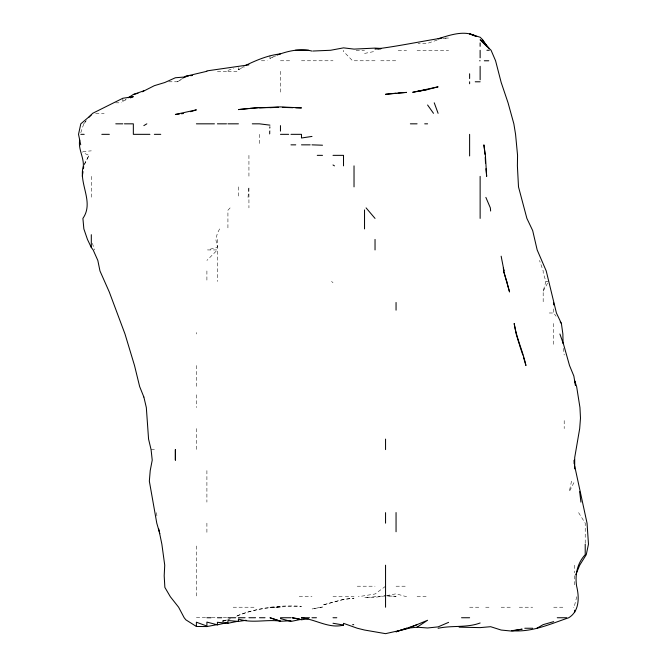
<?xml version="1.0" encoding="UTF-8"?>
<svg xmlns="http://www.w3.org/2000/svg" width="667" height="667" viewBox="0 0 667 667"><rect width="100%" height="100%" fill="white"/><g stroke="black" fill="none" stroke-linecap="round" stroke-linejoin="round"><path stroke-width="0.5" stroke-dasharray="3.33 2.5" d="M269.676 134.334L269.927 126.597L269.952 134.334M248.032 197.39L248.933 186.877L248.933 207.896M571.519 481.124L569.31 491.637L574.704 481.124M576.755 596.723L574.704 604.861L574.704 607.228L573.512 607.228M543.18 301.751L543.18 291.12L545.906 281.457L543.18 272.736L543.18 270.952L539.528 260.438M80.799 132.7L83.759 123.829L86.268 120.619M84.292 164.991L88.994 155.353L82.616 152.601M219.643 228.914L217.409 233.158L215.841 239.428L217.409 247.157L207.679 249.933L217.409 249.933L206.903 260.438M84.3 164.115L88.994 155.353M543.18 291.12L547.59 283.217M83.759 123.829L86.268 120.852M230.123 207.896L227.922 210.263L227.922 228.914M385.551 586.285L375.037 593.98L358.279 596.723M168.709 81.791L177.397 81.791L182.491 78.464M122.828 98.257L122.828 101.176L126.338 98.949M238.427 67.625L238.427 69.668L243.68 66.533M177.397 81.791L182.491 78.864M269.952 55.561L269.952 58.396L275.204 55.928M238.427 69.668L244.556 66.85M236.718 616.216C257.003 607.162 279.656 606.603 301.484 606.286C279.198 604.819 256.553 607.879 235.751 616.3M122.828 101.176L127.605 99.116M269.952 58.396L275.688 55.936M227.922 619.401L229.631 618.734M227.922 70.402L233.65 68.334M228.814 619.368L230.615 618.718M223.145 621.069L226.963 619.735M437.135 40.078L427.589 43.322L418.034 43.405M223.145 621.227L226.963 620.002M222.186 621.21L226.963 619.943M280.465 607.037L269.952 607.62L276.505 607.228L280.465 606.253M222.186 621.06L227.922 619.693M364.532 53.418L375.037 51.342M386.501 595.639L396.056 593.822L406.57 596.723M82.708 151.634L91.304 150.842M442.871 38.436L448.599 38.044L444.781 38.069M352.109 624.896L354.027 624.846L350.2 624.295M356.128 50.267L364.532 50.267M398.182 50.267L406.57 50.267M417.075 50.267L448.599 50.267M261.406 60.772L267.284 60.772M280.465 60.772L290.97 60.772M301.484 60.772L333.008 60.772M375.037 60.772L352.593 60.772L343.513 51.459L343.513 50.267M380.724 60.772L396.056 60.772M217.409 71.286L226.547 71.286M227.922 71.286L236.96 71.286M115.599 102.81L121.552 102.81M95.681 113.323L104.152 113.323M545.906 281.457L548.574 281.457M549.233 312.99L553.693 312.99L556.061 316.216M151.075 449.6L154.36 449.6L154.36 450.167L152.718 449.883M357.245 586.21L375.037 586.21M396.056 586.21L406.57 586.21M299.208 596.723L311.989 596.723M333.008 596.723L343.513 596.723M345.281 596.723L354.027 596.723M417.075 596.723L426.13 596.723M233.175 607.228L255.453 607.228M269.952 607.228L276.505 607.228M469.618 607.228L480.132 607.228M485.659 607.228L490.637 607.228M501.15 607.228L511.656 607.228M519.251 607.228L532.675 607.228M553.693 607.228L564.199 607.228M196.39 617.742L205.945 617.742M211.681 617.742L216.458 617.742M223.303 617.742L226.997 617.742M331.549 281.457L333.008 282.675M578.597 512.648L585.217 523.161L585.217 543.221M92.438 243.297L94.422 249.933M563.498 348.332L564.199 355.019M156.537 512.648L157.037 517.425M574.704 565.199L574.704 572.836M574.704 575.704L574.704 586.21M564.199 420.577L564.199 428.581M553.693 308.946L553.693 312.99M553.693 323.495L553.693 344.514M280.465 71.286L280.465 92.304M259.446 134.334L259.446 144.847M248.933 155.353L248.933 176.371M238.427 186.877L238.427 196.256M217.409 239.428L217.409 281.457M206.903 270.952L206.903 281.457M206.903 470.619L206.903 502.143M206.903 523.161L206.903 533.667M196.39 332.525L196.39 334M196.39 365.533L196.39 386.543M196.39 394.789L196.39 407.562M196.39 428.581L196.39 449.6M196.39 545.99L196.39 596.723M91.304 176.371L91.304 197.39M343.513 599.533L322.495 605.069L343.513 599.308L354.027 598.166L343.513 599.533M321.102 607.228L311.989 608.988L322.495 607.012L321.102 607.228M385.551 595.823L375.037 597.315L364.532 597.657L385.551 595.789M396.056 596.306L386.501 595.864L396.056 596.306"/><path stroke-width="1" d="M143.847 397.007L139.645 386.543L134.517 365.533L124.996 334L109.28 291.971L99.967 270.952L97.824 260.438L93.147 249.933L91.304 247.499L87.46 239.428L83.859 228.914L82.908 218.409C94.464 201.793 78.264 183.608 83.358 165.866C83.784 156.995 78.047 148.866 79.706 140.07M82.274 176.371L83 171.594M83.433 168.726L83.717 166.817M575.779 574.746L579.698 565.199L586.26 554.686L588.477 544.18L587.043 523.161L574.704 466.133L574.704 457.562L579.69 428.581L580.482 418.076L579.957 407.562L576.621 386.543L574.704 380.89L574.979 382.775M511.656 630.699C531.874 632.524 550.2 623.995 568.768 617.742C579.565 611.122 579.306 597.09 576.638 586.21C574.821 574.896 577.222 563.206 585.217 554.686L585.217 544.18M88.786 117.417L92.621 113.323L122.828 98.257L133.342 96.648L130.474 97.882M91.304 114.899L80.799 123.829L78.523 134.334L80.715 144.847M142.379 91.754L154.36 85.676L164.866 82.491L175.371 77.756L185.885 76.905M417.075 624.679L406.903 628.247L417.075 627.205L427.589 620.26L406.57 628.973L385.551 633.65L364.532 630.032L357.304 628.247L343.513 623.337L343.513 625.046L333.008 623.261M183.333 77.914L185.885 76.246L206.903 71.286M128.089 97.841L133.342 94.497L143.847 90.795M143.847 125.629L146.84 123.829M245.431 65.491C256.462 60.18 268.151 55.203 280.465 53.894M536.877 628.247L543.18 624.629L553.693 621.636M276.963 55.111C287.877 50.959 300.383 48.099 311.989 51.067M448.599 622.361L438.094 626.88L427.589 627.981L417.075 627.205M190.662 111.706L196.39 109.855L175.371 114.457L179.431 113.999M480.132 622.986C466.667 628.056 452.009 625.196 438.094 628.289M133.342 94.497L137.961 93.28M427.589 89.52L438.094 86.827L412.69 92.304L427.589 89.52L417.075 91.587M217.409 624.57L206.903 626.563L196.39 626.471L196.39 622.194L206.903 626.071L206.903 622.086L217.409 624.837L226.963 622.628M301.484 619.276L290.97 621.427L280.465 618.576M217.409 624.837L217.409 622.294L227.922 623.27L237.469 621.361M375.037 49.116C397.474 46.39 419.743 41.604 441.913 38.086M248.933 64.841L206.903 70.894M311.989 136.427L301.484 138.002L301.484 134.334L290.97 134.334M227.922 623.27L227.922 620.543L238.427 621.411L246.073 620.285M308.171 618.784L301.484 619.776L292.129 617.742L299.608 618.968M513.565 630.423L522.161 629.156L511.656 631.082L501.15 630.048L490.637 626.697L480.132 627.622L459.113 627.147M185.885 76.246L188.753 75.921M190.662 75.704L192.571 75.479M181.457 113.774L183.483 113.548M247.982 108.554L238.427 109.58L259.446 107.579L249.892 108.371M396.056 93.172L385.551 94.297L406.57 92.396L397.966 93.03M343.513 625.112C328.906 628.914 315.749 619.318 301.484 617.917M269.952 107.637L278.556 107.37L259.446 107.796L280.465 106.895L301.484 107.904L295.748 107.779M440.003 38.628L438.094 38.761C450.208 35.043 464.724 29.748 476.63 36.477M290.97 620.719L280.465 621.269L269.952 617.742L280.465 621.127C266.4 619.168 252.026 623.612 238.427 619.034L238.427 621.411M312.948 51.026L330.649 50.267L343.513 47.857L354.027 49.108L375.037 48.099L380.774 48.433M377.906 49.008L380.774 48.891M295.356 50.267L308.838 50.267M486.91 50.267L489.278 50.267M479.59 60.772L480.132 60.772M484.325 60.772L488.769 60.772M475.238 81.791L480.132 81.791M115.775 123.829L122.828 123.829M124.437 123.829L133.342 123.829L133.342 134.334L149.917 134.334M196.39 123.829L214.424 123.829M217.409 123.829L226.505 123.829M227.922 123.829L238.427 123.829M252.293 123.829L259.446 123.829L269.952 125.146M410.372 123.829L417.075 123.829M424.704 123.829L427.589 123.829M80.799 134.334L84.192 134.334M101.818 134.334L109.346 134.334M154.36 134.334L160.739 134.334M280.465 134.334L288.678 134.334M290.97 144.847L295.748 144.847M301.484 144.847L310.172 144.847M311.989 144.847L322.495 145.214M317.267 155.353L322.495 155.353M333.008 155.353L343.513 155.353L343.513 165.866M206.903 617.742L211.03 617.742M217.409 617.742L221.811 617.742M227.922 617.742L235.676 617.742M238.427 617.742L245.064 617.742M248.933 617.742L255.561 617.742M259.446 617.742L265.016 617.742M280.465 617.742L290.97 617.742M301.484 617.742L309.488 617.742M311.989 617.742L316.45 617.742M333.008 617.742L336.793 617.742M461.547 617.742L469.618 617.742M557.262 617.742L566.65 617.742M524.762 628.247L532.675 628.247M292.88 107.712L282.374 107.379M476.305 36.543L469.618 33.909L480.132 37.244L482.708 39.762L487.135 46.765L480.132 39.762L491.079 50.267L495.581 60.772L501.15 82.366L508.054 102.81L513.857 123.829L515.566 134.334L517.559 155.353L517.392 165.866L518.501 186.877L526.888 218.409L532.675 230.557L537.168 249.933L546.231 270.952L556.42 312.99L561.397 323.495L562.873 334L563.073 343.555M333.008 164.974L334.467 165.866M196.39 626.471L185.885 619.851L184.184 617.742L178.623 607.228L170.335 596.723L164.866 587.402L164.19 575.704L164.732 565.199L161.864 544.18L158.713 528.889M366.083 207.896L375.037 218.409M489.328 48.649L482.108 39.762L486.001 45.414M560.213 321.878L561.397 323.495M427.589 105.002L433.5 113.323M485.868 197.39L490.353 207.896L490.637 211.022M434.242 102.81L438.094 113.323M559.896 334L563.615 344.514L569.526 365.533L573.853 376.038L575.413 385.543M519.326 344.514L522.828 355.019M519.043 343.555L516.2 334L514.182 323.495C516.4 337.986 522.936 351.259 525.938 365.533L523.395 356.928M159.797 533.667L156.778 523.161L149.341 481.124L150.217 470.619L152.226 460.105L151.075 449.6L148.566 439.094L146.331 407.562L143.872 397.057M501.15 256.195L504.027 270.952L503.268 268.084M579.665 491.637L580.924 502.143M485.017 154.402L483.892 144.847L485.393 155.353L486.66 176.371L485.935 168.726M485.226 157.262L485.518 162.998M574.704 466.133L574.704 468.826M574.704 610.197L574.704 612.173M553.693 302.885L553.693 304.902M480.132 42.913L480.132 46.323M480.132 50.267L480.132 57.804M480.132 66.3L480.132 79.782M480.132 176.371L480.132 218.409M469.618 73.779L469.618 78.523M469.618 81.791L469.618 83.742M469.618 134.334L469.618 155.953M396.056 302.476L396.056 310.155M396.056 512.548L396.056 531.749M385.551 439.094L385.551 449.6M385.551 512.648L385.551 523.161M385.551 565.199L385.551 607.228M375.037 239.428L375.037 249.933M364.532 209.913L364.532 228.914M354.027 165.866L354.027 186.877M280.465 125.621L280.465 131.107M91.304 234.701L91.304 247.499M175.379 449.6L175.371 460.105L175.379 449.6M406.57 628.247L396.056 631.791L406.57 628.247M506.753 281.457L503.568 270.952L509.546 291.971L506.753 281.457M574.329 463.932L574.254 460.105L574.32 463.932"/></g></svg>
